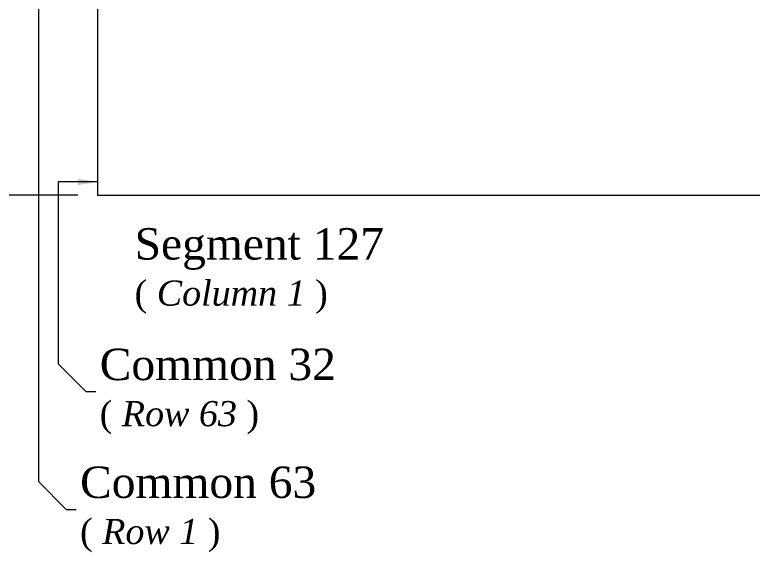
# Model space of a CAD drawing. Header units: millimetres. Extents: x -1 to 120, y 0 to 80.
# Drawn here: x 82.38 to 101.19, y 42.29 to 55.97 of the extents above; entities that cross this region are included whole.
import ezdxf

# ---------------------------------------------------------------- set-up
doc = ezdxf.new("R2010")
doc.units = ezdxf.units.MM
doc.header["$MEASUREMENT"] = 0
doc.layers.add('Dimension', color=7, linetype='Continuous')
doc.layers.add('Index', color=7, linetype='Continuous')
doc.styles.get("Standard").update_dxf_attribs({"font": 'TIMES.TTF'})
doc.dimstyles.get("Standard").update_dxf_attribs({"dimtxt": 0.8, "dimasz": 0.75, "dimexe": 0.5, "dimexo": 0.5, "dimgap": 0.1, "dimtad": 0, "dimdec": 3, "dimdsep": 46, "dimtxsty": 'Standard', "dimcen": 0.09, "dimadec": 0, "dimazin": 2, "dimtfac": 1, "dimtdec": 3, "dimtmove": 0, "dimatfit": 3, "dimfxl": 0, "dimtolj": 1, "dimarcsym": 0})

# ---------------------------------------------------------------- blocks, each defined once
blk = doc.blocks.new('*D31')
at = {"layer": 'Defpoints', "color": 0}
for p in [(84.48, 66.08), (79.98, 51.38), (84.48, 51.38)]:
    blk.add_point(p, dxfattribs=at)
at = {"layer": 'Dimension', "color": 0, "lineweight": -2}
for p, q in [((83.98, 66.08), (79.48, 66.08)), ((79.98, 65.33), (79.98, 63.639)), ((79.98, 52.13), (79.98, 53.821)), ((83.98, 51.38), (79.48, 51.38))]:
    blk.add_line(p, q, dxfattribs=at)
at = {"layer": 'Dimension', "color": 0}
for points in [[(79.855, 65.33), (80.105, 65.33), (79.98, 66.08)], [(79.855, 52.13), (80.105, 52.13), (79.98, 51.38)]]:
    blk.add_solid(points, dxfattribs=at)
at = {"layer": 'Dimension', "color": 0, "insert": (79.98, 58.73), "char_height": 0.8, "attachment_point": 5, "rotation": 90}
blk.add_mtext('\\A1;P0.23x64-0.02=14.7', dxfattribs=at)

msp = doc.modelspace()

# ---------------------------------------------------------------- linework, layer by layer
at = {"color": 5}
msp.add_lwpolyline([(84.48, 51.38), (113.9, 51.38), (113.9, 66.08), (84.48, 66.08)], close=True, dxfattribs=at)
at = {"layer": 'Index', "color": 5}
for points in [[(83.48, 47.0871), (84.1871, 46.38), (84.4371, 46.38)], [(82.98, 44.0871), (83.6871, 43.38), (83.9371, 43.38)]]:
    msp.add_lwpolyline(points, dxfattribs=at)

# ---------------------------------------------------------------- texts
at = {"layer": 'Index', "color": 5, "char_height": 0.25, "attachment_point": 4}
for s, insert in [('{\\H3.2x;Segment 127\\P\\H0.8x;( \\fTimes New Roman|b0|i1|c0|p18;Column 1\\fTimes New Roman|b0|i0|c0|p18; )}', (85.4251, 49.4481)), ('{\\H3.2x;Common 32\\P\\H0.8x;( \\fTimes New Roman|b0|i1|c0|p18;Row 63\\fTimes New Roman|b0|i0|c0|p18; )}', (84.5371, 46.38)), ('{\\H3.2x;Common 63\\P\\H0.8x;( \\fTimes New Roman|b0|i1|c0|p18;Row 1\\fTimes New Roman|b0|i0|c0|p18; )}', (84.0371, 43.38))]:
    msp.add_mtext(s, dxfattribs=dict(at, insert=insert))

# ---------------------------------------------------------------- dimensions: what is measured, and where the dimension line sits
at = {"layer": 'Dimension'}
dim = msp.add_linear_dim(base=(79.98, 51.38), p1=(84.48, 66.08), p2=(84.48, 51.38), angle=90, text='P0.23x64-0.02=<>', dimstyle='Standard', override={"dimtxt": 0.8}, dxfattribs=at)
dim.commit()
dim.dimension.update_dxf_attribs({"geometry": '*D31', "text_midpoint": (79.98, 58.73)})

# ---------------------------------------------------------------- leaders
at = {"layer": 'Index', "color": 5}
for points in [[(84.48, 65.975), (82.98, 65.975), (82.98, 44.0871)], [(84.48, 51.715), (83.48, 51.715), (83.48, 47.0871)]]:
    msp.add_leader(points, dimstyle='Standard', override={"dimtxt": 0.5, "dimasz": 0.5, "dimexe": 0.5, "dimexo": 0.5, "dimgap": 0.1, "dimtih": 0, "dimdec": 3}, dxfattribs=at)

doc.saveas('drawing.dxf')
